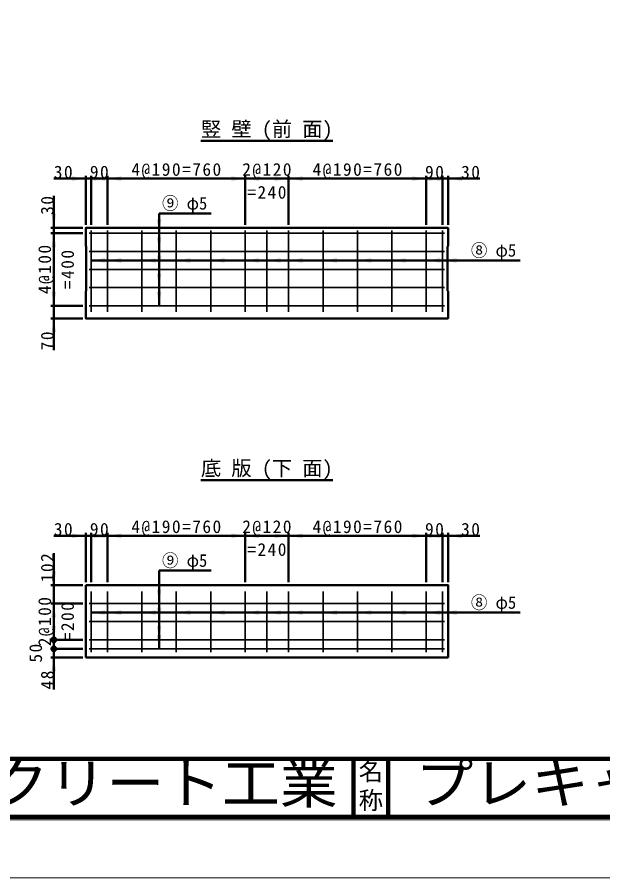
# Model space of a CAD drawing. Units: millimetres, scale not verified. Extents: x -2102 to 2102, y -1485 to 1485.
# Drawn here: x -1093 to -83, y -1485 to 0 of the extents above; entities that cross this region are included whole.
import ezdxf
from ezdxf.enums import TextEntityAlignment as Align

# ---------------------------------------------------------------- set-up
doc = ezdxf.new("R2010")
doc.units = ezdxf.units.MM
doc.header["$LTSCALE"] = 5
doc.layers.add('0-0_V-nasSTD', color=7, linetype='Continuous', lineweight=50)
doc.layers.add('0-1_0', color=7, linetype='Continuous', lineweight=100)
doc.styles.add('ＭＳ ゴシック', font='')
doc.styles.get('ＭＳ ゴシック').set_extended_font_data('MS Gothic')

msp = doc.modelspace()

# ---------------------------------------------------------------- linework, layer by layer
at = {"layer": '0-0_V-nasSTD'}
for p, q in [((-775.641, -213.476), (-548.141, -213.476)), ((-974.391, -278.476), (-1029.391, -278.476)), ((-974.391, -273.476), (-974.391, -358.476)), ((-965.016, -278.476), (-974.391, -278.476)), ((-965.016, -273.476), (-965.016, -358.476)), ((-936.891, -278.476), (-965.016, -278.476)), ((-936.891, -273.476), (-936.891, -358.476)), ((-699.391, -278.476), (-936.891, -278.476)), ((-699.391, -273.476), (-699.391, -358.476)), ((-624.391, -278.476), (-699.391, -278.476)), ((-624.391, -273.476), (-624.391, -358.476)), ((-624.391, -278.476), (-386.891, -278.476)), ((-386.891, -273.476), (-386.891, -358.476)), ((-386.891, -278.476), (-358.766, -278.476)), ((-358.766, -273.476), (-358.766, -358.476)), ((-358.766, -278.476), (-349.391, -278.476)), ((-349.391, -273.476), (-349.391, -358.476)), ((-349.391, -278.476), (-294.391, -278.476)), ((-847.828, -338.476), (-847.828, -497.851)), ((-847.828, -338.476), (-757.828, -338.476)), ((-1034.391, -363.476), (-979.391, -363.476)), ((-979.391, -372.851), (-1034.391, -372.851)), ((-1029.391, -372.851), (-1029.391, -497.851)), ((-974.391, -394.726), (-973.609, -395.508)), ((-965.016, -419.726), (-225.016, -419.726)), ((-979.391, -497.851), (-1034.391, -497.851)), ((-1029.391, -519.726), (-1029.391, -497.851)), ((-979.391, -519.726), (-1034.391, -519.726)), ((-1029.391, -519.726), (-1029.391, -574.726)), ((-775.641, -798.65), (-548.141, -798.65)), ((-974.391, -889.9), (-974.391, -974.9)), ((-965.016, -889.9), (-965.016, -974.9)), ((-936.891, -889.9), (-936.891, -974.9)), ((-699.391, -889.9), (-699.391, -974.9)), ((-624.391, -889.9), (-624.391, -974.9)), ((-386.891, -889.9), (-386.891, -974.9)), ((-358.766, -889.9), (-358.766, -974.9)), ((-349.391, -889.9), (-349.391, -974.9)), ((-974.391, -894.9), (-1029.391, -894.9)), ((-965.016, -894.9), (-974.391, -894.9)), ((-936.891, -894.9), (-965.016, -894.9)), ((-699.391, -894.9), (-936.891, -894.9)), ((-624.391, -894.9), (-699.391, -894.9)), ((-624.391, -894.9), (-386.891, -894.9)), ((-386.891, -894.9), (-358.766, -894.9)), ((-358.766, -894.9), (-349.391, -894.9)), ((-349.391, -894.9), (-294.391, -894.9)), ((-847.828, -954.9), (-847.828, -1089.9)), ((-847.828, -954.9), (-757.828, -954.9)), ((-1034.391, -979.9), (-979.391, -979.9)), ((-974.391, -979.9), (-974.391, -1104.9)), ((-979.391, -1011.775), (-1034.391, -1011.775)), ((-1029.391, -1011.775), (-1029.391, -1074.275)), ((-965.016, -1027.4), (-225.016, -1027.4)), ((-979.391, -1074.275), (-1034.391, -1074.275)), ((-1029.391, -1089.9), (-1029.391, -1074.275)), ((-979.391, -1089.9), (-1034.391, -1089.9)), ((-1029.391, -1104.9), (-1029.391, -1089.9)), ((-979.391, -1104.9), (-1034.391, -1104.9)), ((-1029.391, -1104.9), (-1029.391, -1159.9)), ((-349.391, -1104.9), (-974.391, -1104.9))]:
    msp.add_line(p, q, dxfattribs=at)
at = {"layer": '0-0_V-nasSTD', "lineweight": 35}
for p, q in [((-965.016, -367.851), (-965.016, -508.476)), ((-936.891, -367.851), (-936.891, -508.476)), ((-877.516, -367.851), (-877.516, -508.476)), ((-818.141, -367.851), (-818.141, -508.476)), ((-758.766, -367.851), (-758.766, -508.476)), ((-699.391, -367.851), (-699.391, -508.476)), ((-661.891, -367.851), (-661.891, -508.476)), ((-624.391, -367.851), (-624.391, -508.476)), ((-565.016, -367.851), (-565.016, -508.476)), ((-505.641, -367.851), (-505.641, -508.476)), ((-446.266, -367.851), (-446.266, -508.476)), ((-386.891, -367.851), (-386.891, -508.476)), ((-358.766, -367.851), (-358.766, -508.476)), ((-968.141, -372.851), (-355.641, -372.851)), ((-968.141, -404.101), (-355.641, -404.101)), ((-968.141, -435.351), (-355.641, -435.351)), ((-968.141, -466.601), (-355.641, -466.601)), ((-968.141, -497.851), (-355.641, -497.851)), ((-965.016, -991.15), (-965.016, -1095.837)), ((-936.891, -991.15), (-936.891, -1095.837)), ((-877.516, -991.15), (-877.516, -1095.837)), ((-818.141, -991.15), (-818.141, -1095.837)), ((-758.766, -991.15), (-758.766, -1095.837)), ((-699.391, -991.15), (-699.391, -1095.837)), ((-661.891, -991.15), (-661.891, -1095.837)), ((-624.391, -991.15), (-624.391, -1095.837)), ((-565.016, -991.15), (-565.016, -1095.837)), ((-505.641, -991.15), (-505.641, -1095.837)), ((-446.266, -991.15), (-446.266, -1095.837)), ((-386.891, -991.15), (-386.891, -1095.837)), ((-358.766, -991.15), (-358.766, -1095.837)), ((-968.141, -1011.775), (-355.641, -1011.775)), ((-968.141, -1043.025), (-355.641, -1043.025)), ((-968.141, -1074.275), (-355.641, -1074.275)), ((-968.141, -1089.9), (-355.641, -1089.9))]:
    msp.add_line(p, q, dxfattribs=at)
at = {"layer": '0-0_V-nasSTD', "lineweight": 100}
for p, q in [((-512.5, -1280), (-512.5, -1380)), ((-452.5, -1280), (-452.5, -1380)), ((-1997.5, -1380), (1997.5, -1380))]:
    msp.add_line(p, q, dxfattribs=at)
at = {"layer": '0-0_V-nasSTD', "lineweight": 18}
for points in [[(-2102.5, -1485), (-2102.5, 1485), (2102.5, 1485), (2102.5, -1485)], [(-2002.5, -1385), (-2002.5, 1385), (2002.5, 1385), (2002.5, -1385)]]:
    msp.add_lwpolyline(points, close=True, dxfattribs=at)
at = {"layer": '0-0_V-nasSTD'}
for points in [[(-1029.391, -372.851), (-1029.391, -363.476), (-1029.391, -308.476)], [(-349.391, -363.476), (-974.391, -363.476), (-974.391, -394.726)], [(-349.391, -363.476), (-349.391, -394.726), (-350.172, -395.508)], [(-974.391, -472.851), (-973.609, -472.07), (-973.609, -395.508)], [(-349.391, -472.851), (-350.172, -472.07), (-350.172, -395.508)], [(-974.391, -472.851), (-974.391, -519.726), (-349.391, -519.726), (-349.391, -472.851)], [(-1029.391, -1011.775), (-1029.391, -979.9), (-1029.391, -924.9)], [(-349.391, -1104.9), (-349.391, -979.9), (-974.391, -979.9)]]:
    msp.add_lwpolyline(points, dxfattribs=at)
for centre in [(-1029.391, -1074.275), (-1029.391, -1089.9)]:
    msp.add_circle(centre, 4, dxfattribs=at)
for points in [[(-998.391, -278.476), (-998.391, -274.476), (-974.391, -278.476)], [(-998.391, -282.476), (-998.391, -278.476), (-974.391, -278.476)], [(-965.016, -278.476), (-941.016, -278.476), (-941.016, -274.476)], [(-965.016, -278.476), (-941.016, -282.476), (-941.016, -278.476)], [(-960.891, -278.476), (-960.891, -274.476), (-936.891, -278.476)], [(-960.891, -282.476), (-960.891, -278.476), (-936.891, -278.476)], [(-936.891, -278.476), (-912.891, -278.476), (-912.891, -274.476)], [(-936.891, -278.476), (-912.891, -282.476), (-912.891, -278.476)], [(-723.391, -278.476), (-723.391, -274.476), (-699.391, -278.476)], [(-723.391, -282.476), (-723.391, -278.476), (-699.391, -278.476)], [(-699.391, -278.476), (-675.391, -278.476), (-675.391, -274.476)], [(-699.391, -278.476), (-675.391, -282.476), (-675.391, -278.476)], [(-648.391, -278.476), (-648.391, -274.476), (-624.391, -278.476)], [(-648.391, -282.476), (-648.391, -278.476), (-624.391, -278.476)], [(-624.391, -278.476), (-600.391, -278.476), (-600.391, -274.476)], [(-624.391, -278.476), (-600.391, -282.476), (-600.391, -278.476)], [(-410.891, -278.476), (-410.891, -274.476), (-386.891, -278.476)], [(-410.891, -282.476), (-410.891, -278.476), (-386.891, -278.476)], [(-386.891, -278.476), (-362.891, -278.476), (-362.891, -274.476)], [(-386.891, -278.476), (-362.891, -282.476), (-362.891, -278.476)], [(-382.766, -278.476), (-382.766, -274.476), (-358.766, -278.476)], [(-382.766, -282.476), (-382.766, -278.476), (-358.766, -278.476)], [(-349.391, -278.476), (-325.391, -278.476), (-325.391, -274.476)], [(-349.391, -278.476), (-325.391, -282.476), (-325.391, -278.476)], [(-1033.391, -339.476), (-1029.391, -363.476), (-1029.391, -339.476)], [(-1029.391, -363.476), (-1029.391, -339.476), (-1025.391, -339.476)], [(-851.828, -348.851), (-847.828, -372.851), (-847.828, -348.851)], [(-847.828, -372.851), (-847.828, -348.851), (-843.828, -348.851)], [(-1033.391, -396.851), (-1029.391, -396.851), (-1029.391, -372.851)], [(-1029.391, -396.851), (-1029.391, -372.851), (-1025.391, -396.851)], [(-851.828, -380.101), (-847.828, -404.101), (-847.828, -380.101)], [(-847.828, -404.101), (-847.828, -380.101), (-843.828, -380.101)], [(-965.016, -419.726), (-941.016, -419.726), (-941.016, -415.726)], [(-936.891, -419.726), (-912.891, -419.726), (-912.891, -415.726)], [(-877.516, -419.726), (-853.516, -419.726), (-853.516, -415.726)], [(-851.828, -411.351), (-847.828, -435.351), (-847.828, -411.351)], [(-847.828, -435.351), (-847.828, -411.351), (-843.828, -411.351)], [(-818.141, -419.726), (-794.141, -419.726), (-794.141, -415.726)], [(-758.766, -419.726), (-734.766, -419.726), (-734.766, -415.726)], [(-699.391, -419.726), (-675.391, -419.726), (-675.391, -415.726)], [(-661.891, -419.726), (-637.891, -419.726), (-637.891, -415.726)], [(-624.391, -419.726), (-600.391, -419.726), (-600.391, -415.726)], [(-565.016, -419.726), (-541.016, -419.726), (-541.016, -415.726)], [(-505.641, -419.726), (-481.641, -419.726), (-481.641, -415.726)], [(-446.266, -419.726), (-422.266, -419.726), (-422.266, -415.726)], [(-386.891, -419.726), (-362.891, -419.726), (-362.891, -415.726)], [(-358.766, -419.726), (-334.766, -419.726), (-334.766, -415.726)], [(-965.016, -419.726), (-941.016, -423.726), (-941.016, -419.726)], [(-936.891, -419.726), (-912.891, -423.726), (-912.891, -419.726)], [(-877.516, -419.726), (-853.516, -423.726), (-853.516, -419.726)], [(-818.141, -419.726), (-794.141, -423.726), (-794.141, -419.726)], [(-758.766, -419.726), (-734.766, -423.726), (-734.766, -419.726)], [(-699.391, -419.726), (-675.391, -423.726), (-675.391, -419.726)], [(-661.891, -419.726), (-637.891, -423.726), (-637.891, -419.726)], [(-624.391, -419.726), (-600.391, -423.726), (-600.391, -419.726)], [(-565.016, -419.726), (-541.016, -423.726), (-541.016, -419.726)], [(-505.641, -419.726), (-481.641, -423.726), (-481.641, -419.726)], [(-446.266, -419.726), (-422.266, -423.726), (-422.266, -419.726)], [(-386.891, -419.726), (-362.891, -423.726), (-362.891, -419.726)], [(-358.766, -419.726), (-334.766, -423.726), (-334.766, -419.726)], [(-851.828, -442.601), (-847.828, -466.601), (-847.828, -442.601)], [(-847.828, -466.601), (-847.828, -442.601), (-843.828, -442.601)], [(-1033.391, -473.851), (-1029.391, -497.851), (-1029.391, -473.851)], [(-1029.391, -497.851), (-1029.391, -473.851), (-1025.391, -473.851)], [(-851.828, -473.851), (-847.828, -497.851), (-847.828, -473.851)], [(-847.828, -497.851), (-847.828, -473.851), (-843.828, -473.851)], [(-1033.391, -543.726), (-1029.391, -543.726), (-1029.391, -519.726)], [(-1029.391, -543.726), (-1029.391, -519.726), (-1025.391, -543.726)], [(-998.391, -894.9), (-998.391, -890.9), (-974.391, -894.9)], [(-965.016, -894.9), (-941.016, -894.9), (-941.016, -890.9)], [(-960.891, -894.9), (-960.891, -890.9), (-936.891, -894.9)], [(-936.891, -894.9), (-912.891, -894.9), (-912.891, -890.9)], [(-723.391, -894.9), (-723.391, -890.9), (-699.391, -894.9)], [(-699.391, -894.9), (-675.391, -894.9), (-675.391, -890.9)], [(-648.391, -894.9), (-648.391, -890.9), (-624.391, -894.9)], [(-624.391, -894.9), (-600.391, -894.9), (-600.391, -890.9)], [(-410.891, -894.9), (-410.891, -890.9), (-386.891, -894.9)], [(-386.891, -894.9), (-362.891, -894.9), (-362.891, -890.9)], [(-382.766, -894.9), (-382.766, -890.9), (-358.766, -894.9)], [(-349.391, -894.9), (-325.391, -894.9), (-325.391, -890.9)], [(-998.391, -898.9), (-998.391, -894.9), (-974.391, -894.9)], [(-965.016, -894.9), (-941.016, -898.9), (-941.016, -894.9)], [(-960.891, -898.9), (-960.891, -894.9), (-936.891, -894.9)], [(-936.891, -894.9), (-912.891, -898.9), (-912.891, -894.9)], [(-723.391, -898.9), (-723.391, -894.9), (-699.391, -894.9)], [(-699.391, -894.9), (-675.391, -898.9), (-675.391, -894.9)], [(-648.391, -898.9), (-648.391, -894.9), (-624.391, -894.9)], [(-624.391, -894.9), (-600.391, -898.9), (-600.391, -894.9)], [(-410.891, -898.9), (-410.891, -894.9), (-386.891, -894.9)], [(-386.891, -894.9), (-362.891, -898.9), (-362.891, -894.9)], [(-382.766, -898.9), (-382.766, -894.9), (-358.766, -894.9)], [(-349.391, -894.9), (-325.391, -898.9), (-325.391, -894.9)], [(-1033.391, -955.9), (-1029.391, -979.9), (-1029.391, -955.9)], [(-1029.391, -979.9), (-1029.391, -955.9), (-1025.391, -955.9)], [(-851.828, -987.775), (-847.828, -1011.775), (-847.828, -987.775)], [(-847.828, -1011.775), (-847.828, -987.775), (-843.828, -987.775)], [(-1033.391, -1035.775), (-1029.391, -1035.775), (-1029.391, -1011.775)], [(-1029.391, -1035.775), (-1029.391, -1011.775), (-1025.391, -1035.775)], [(-965.016, -1027.4), (-941.016, -1027.4), (-941.016, -1023.4)], [(-936.891, -1027.4), (-912.891, -1027.4), (-912.891, -1023.4)], [(-877.516, -1027.4), (-853.516, -1027.4), (-853.516, -1023.4)], [(-851.828, -1019.025), (-847.828, -1043.025), (-847.828, -1019.025)], [(-847.828, -1043.025), (-847.828, -1019.025), (-843.828, -1019.025)], [(-818.141, -1027.4), (-794.141, -1027.4), (-794.141, -1023.4)], [(-758.766, -1027.4), (-734.766, -1027.4), (-734.766, -1023.4)], [(-699.391, -1027.4), (-675.391, -1027.4), (-675.391, -1023.4)], [(-661.891, -1027.4), (-637.891, -1027.4), (-637.891, -1023.4)], [(-624.391, -1027.4), (-600.391, -1027.4), (-600.391, -1023.4)], [(-565.016, -1027.4), (-541.016, -1027.4), (-541.016, -1023.4)], [(-505.641, -1027.4), (-481.641, -1027.4), (-481.641, -1023.4)], [(-446.266, -1027.4), (-422.266, -1027.4), (-422.266, -1023.4)], [(-386.891, -1027.4), (-362.891, -1027.4), (-362.891, -1023.4)], [(-358.766, -1027.4), (-334.766, -1027.4), (-334.766, -1023.4)], [(-965.016, -1027.4), (-941.016, -1031.4), (-941.016, -1027.4)], [(-936.891, -1027.4), (-912.891, -1031.4), (-912.891, -1027.4)], [(-877.516, -1027.4), (-853.516, -1031.4), (-853.516, -1027.4)], [(-818.141, -1027.4), (-794.141, -1031.4), (-794.141, -1027.4)], [(-758.766, -1027.4), (-734.766, -1031.4), (-734.766, -1027.4)], [(-699.391, -1027.4), (-675.391, -1031.4), (-675.391, -1027.4)], [(-661.891, -1027.4), (-637.891, -1031.4), (-637.891, -1027.4)], [(-624.391, -1027.4), (-600.391, -1031.4), (-600.391, -1027.4)], [(-565.016, -1027.4), (-541.016, -1031.4), (-541.016, -1027.4)], [(-505.641, -1027.4), (-481.641, -1031.4), (-481.641, -1027.4)], [(-446.266, -1027.4), (-422.266, -1031.4), (-422.266, -1027.4)], [(-386.891, -1027.4), (-362.891, -1031.4), (-362.891, -1027.4)], [(-358.766, -1027.4), (-334.766, -1031.4), (-334.766, -1027.4)], [(-1033.391, -1050.275), (-1029.391, -1074.275), (-1029.391, -1050.275)], [(-1029.391, -1074.275), (-1029.391, -1050.275), (-1025.391, -1050.275)], [(-851.828, -1050.275), (-847.828, -1074.275), (-847.828, -1050.275)], [(-847.828, -1074.275), (-847.828, -1050.275), (-843.828, -1050.275)], [(-851.828, -1065.9), (-847.828, -1089.9), (-847.828, -1065.9)], [(-847.828, -1089.9), (-847.828, -1065.9), (-843.828, -1065.9)], [(-1033.391, -1128.9), (-1029.391, -1128.9), (-1029.391, -1104.9)], [(-1029.391, -1128.9), (-1029.391, -1104.9), (-1025.391, -1128.9)]]:
    msp.add_solid(points, dxfattribs=at)
at = {"layer": '0-1_0'}
msp.add_line((-1997.5, -1280), (1997.5, -1280), dxfattribs=at)

# ---------------------------------------------------------------- texts
at = {"layer": '0-0_V-nasSTD', "style": 'ＭＳ ゴシック'}
for s, height, p in [('竪 壁 (前 面)', 25.66, (-775.641, -213.476)), ('底 版 (下 面)', 25.66, (-775.641, -798.65)), ('名', 30.79, (-503.518, -1326.001)), ('称', 30.79, (-503.524, -1375.99))]:
    msp.add_text(s, height=height, dxfattribs=at).set_placement(p, align=Align.BOTTOM_LEFT)
for s, height, width, p in [('⑨ φ5', 21.85, 0.95, (-842.781, -338.476)), ('⑧ φ5', 21.85, 0.95, (-309.968, -419.726)), ('⑨ φ5', 21.85, 0.95, (-842.781, -954.9)), ('⑧ φ5', 21.85, 0.95, (-309.968, -1027.4)), ('(株)船生コンクリート工業', 69.65, 1.05, (-1736.5, -1377.45)), ('プレキャストウォール', 69.65, 1.05, (-405.5, -1377.53))]:
    msp.add_text(s, height=height, dxfattribs=dict(at, width=width)).set_placement(p, align=Align.BOTTOM_LEFT)
at = {"layer": '0-0_V-nasSTD', "char_height": 21.99, "attachment_point": 7, "style": 'ＭＳ ゴシック'}
for s, insert in [('\\T1.17;4@190=760', (-895.641, -278.476)), ('\\T1.17;2@120', (-704.391, -278.476)), ('\\T1.17;4@190=760', (-583.141, -278.476)), ('\\T1.17;30', (-1029.391, -278.476)), ('\\T1.17;90', (-967.203, -278.476)), ('\\T1.17;90', (-389.078, -278.476)), ('\\T1.17;30', (-326.891, -278.476)), ('\\T1.17;=240', (-695.641, -313.476)), ('\\T1.17;30', (-1029.391, -894.9)), ('\\T1.17;90', (-967.203, -894.9)), ('\\T1.17;4@190=760', (-895.641, -894.9)), ('\\T1.17;2@120', (-704.391, -894.9)), ('\\T1.17;4@190=760', (-583.141, -894.9)), ('\\T1.17;90', (-389.078, -894.9)), ('\\T1.17;30', (-326.891, -894.9)), ('\\T1.17;=240', (-695.641, -929.9))]:
    msp.add_mtext(s, dxfattribs=dict(at, insert=insert))
at = {"layer": '0-0_V-nasSTD', "char_height": 21.99, "attachment_point": 7, "rotation": 90, "style": 'ＭＳ ゴシック'}
for s, insert in [('\\T1.17;30', (-1029.391, -340.976)), ('\\T1.17;4@100', (-1029.391, -477.851)), ('\\T1.17;=400', (-994.391, -469.101)), ('\\T1.17;70', (-1029.391, -574.726)), ('\\T1.17;102', (-1029.391, -974.9)), ('\\T1.17;2@100', (-1029.391, -1085.525)), ('\\T1.17;=200', (-994.391, -1076.775)), ('\\T1.17;50', (-1049.391, -1113.65)), ('\\T1.17;48', (-1029.391, -1159.9))]:
    msp.add_mtext(s, dxfattribs=dict(at, insert=insert))

doc.saveas('drawing.dxf')
